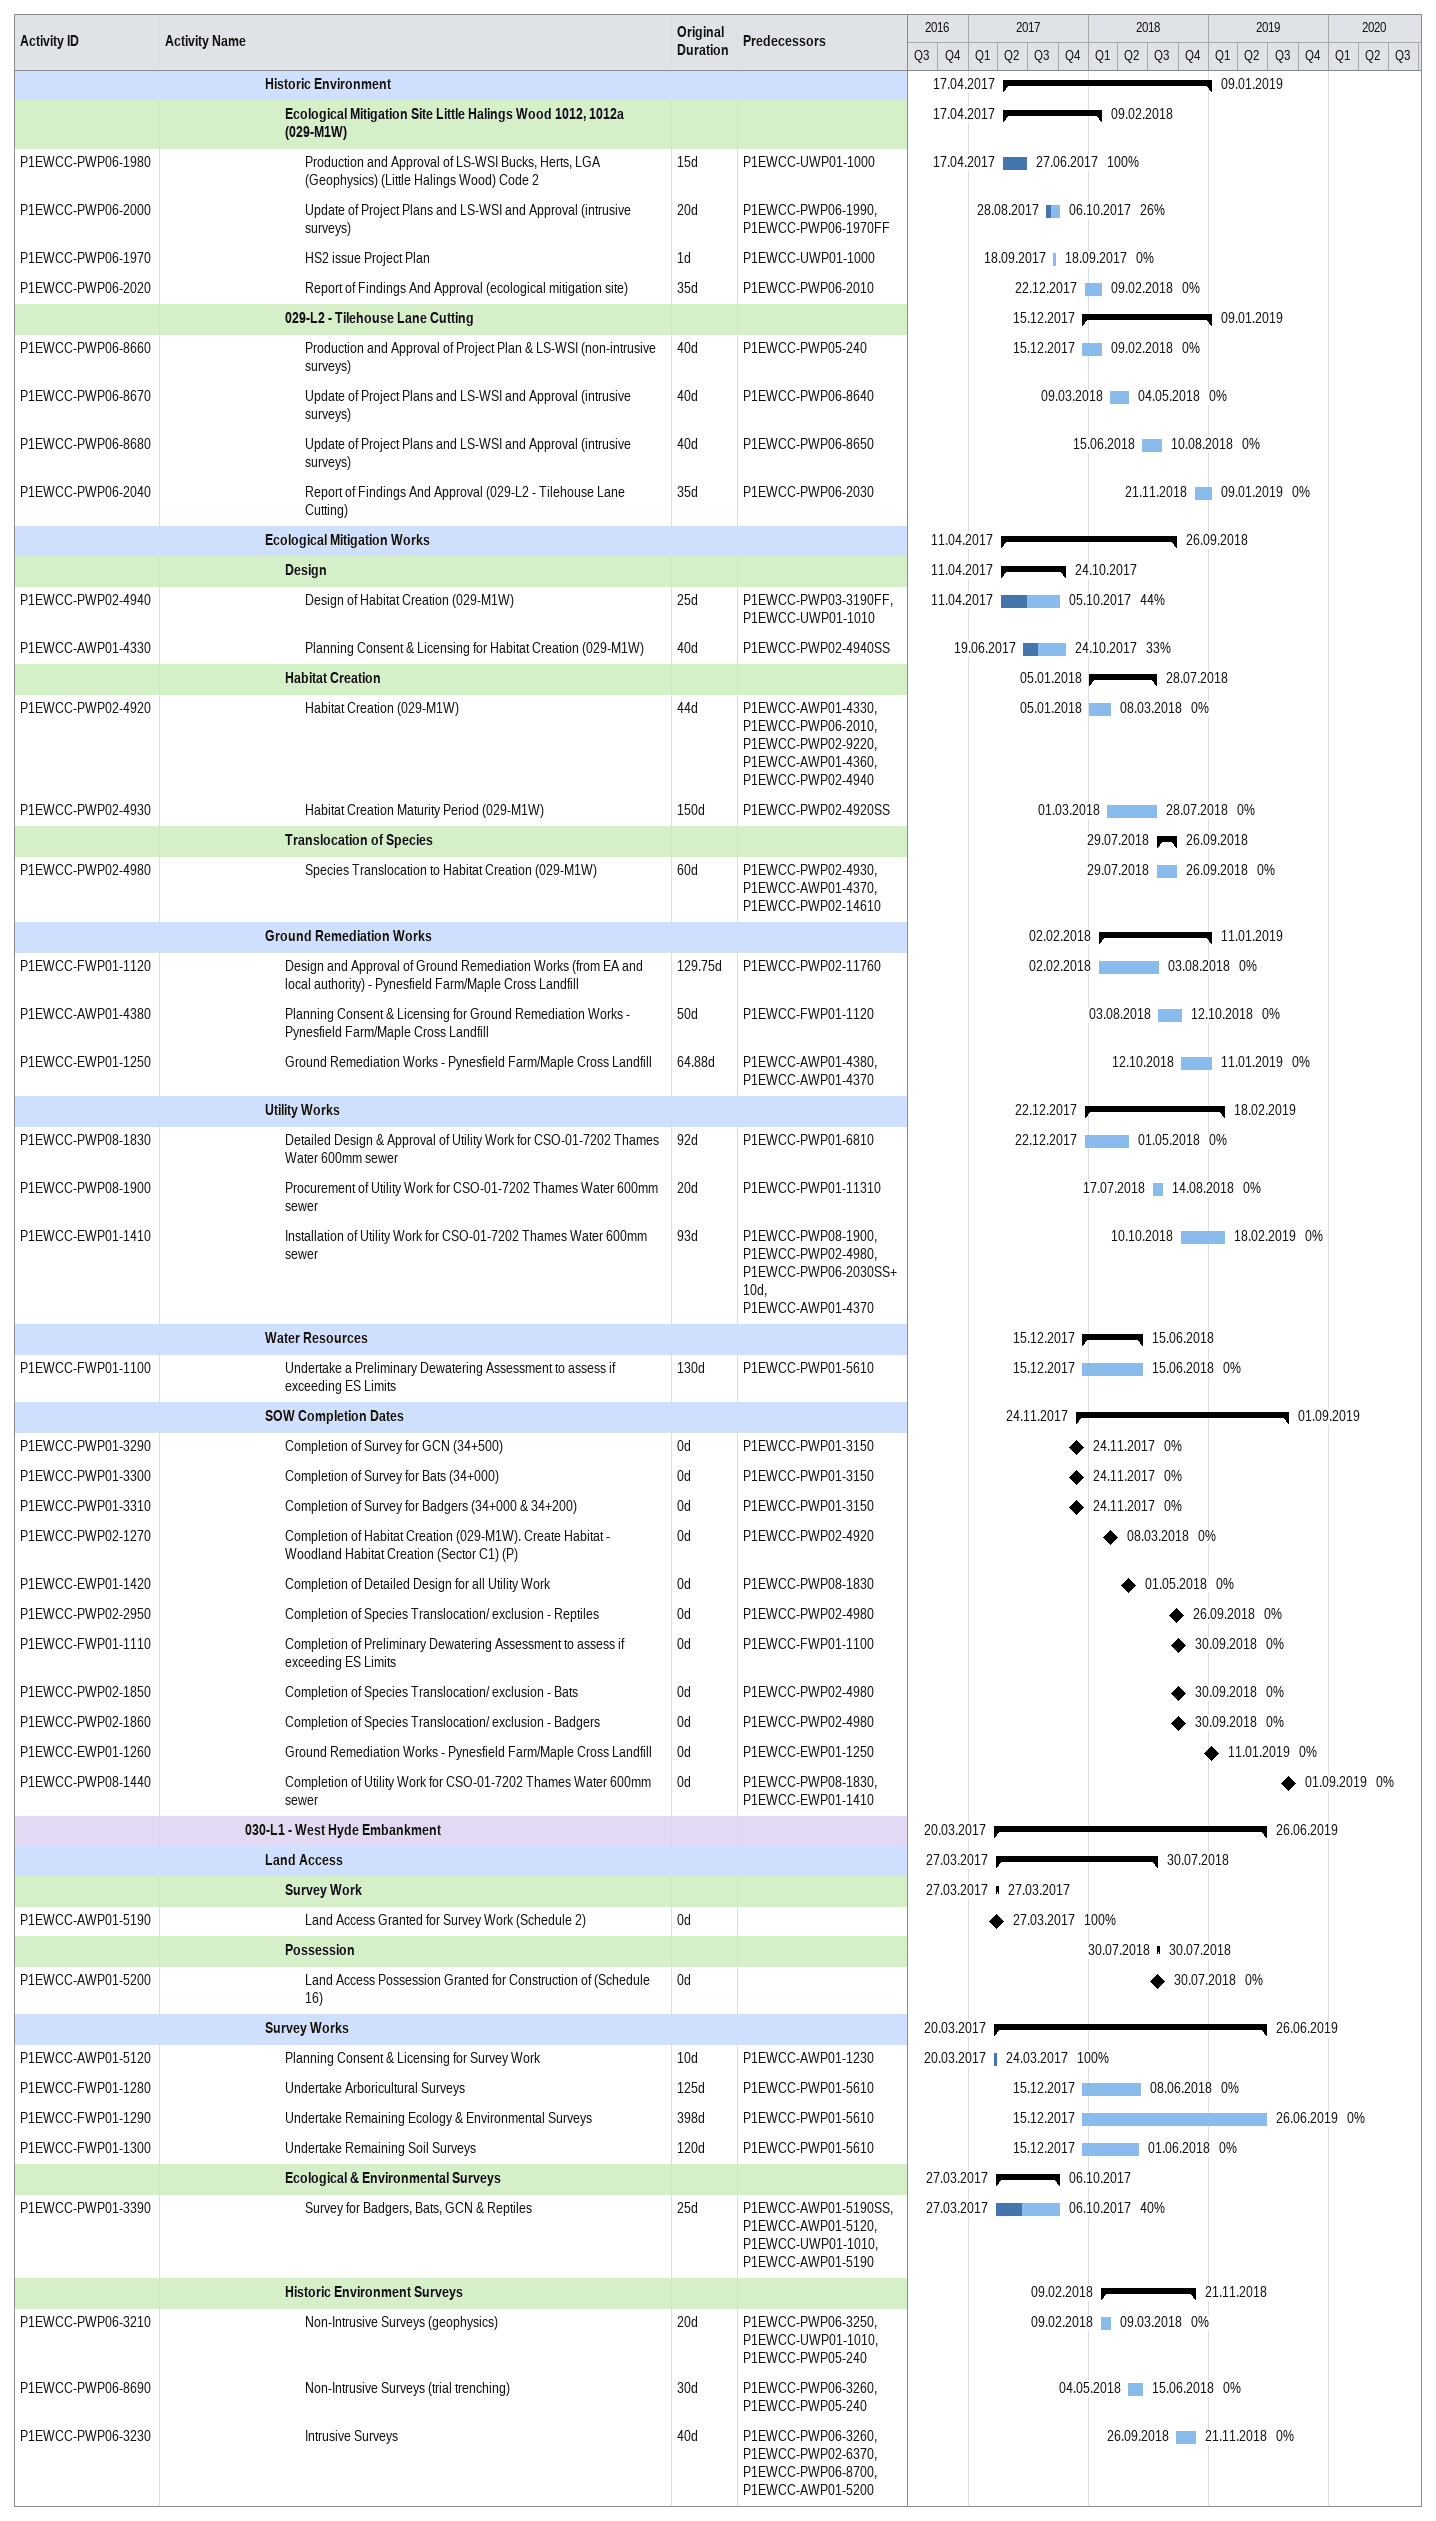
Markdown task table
| ID | Level | Task | Original duration | Start | Finish | Predecessors | % complete |
|---|---|---|---|---|---|---|---|
|  | 6 | **Historic Environment** |  | 2017-04-17 | 2019-01-09 |  |  |
|  | 7 | **Ecological Mitigation Site Little Halings Wood 1012, 1012a (029-M1W)** |  | 2017-04-17 | 2018-02-09 |  |  |
| P1EWCC-PWP06-1980 | 8 | Production and Approval of LS-WSI Bucks, Herts, LGA (Geophysics) (Little Halings Wood) Code 2 | 15d | 2017-04-17 | 2017-06-27 | P1EWCC-UWP01-1000 | 100 |
| P1EWCC-PWP06-2000 | 8 | Update of Project Plans and LS-WSI and Approval (intrusive surveys) | 20d | 2017-08-28 | 2017-10-06 | P1EWCC-PWP06-1990, P1EWCC-PWP06-1970FF | 26 |
| P1EWCC-PWP06-1970 | 8 | HS2 issue Project Plan | 1d | 2017-09-18 | 2017-09-18 | P1EWCC-UWP01-1000 | 0 |
| P1EWCC-PWP06-2020 | 8 | Report of Findings And Approval (ecological mitigation site) | 35d | 2017-12-22 | 2018-02-09 | P1EWCC-PWP06-2010 | 0 |
|  | 7 | **029-L2 - Tilehouse Lane Cutting** |  | 2017-12-15 | 2019-01-09 |  |  |
| P1EWCC-PWP06-8660 | 8 | Production and Approval of Project Plan & LS-WSI (non-intrusive surveys) | 40d | 2017-12-15 | 2018-02-09 | P1EWCC-PWP05-240 | 0 |
| P1EWCC-PWP06-8670 | 8 | Update of Project Plans and LS-WSI and Approval (intrusive surveys) | 40d | 2018-03-09 | 2018-05-04 | P1EWCC-PWP06-8640 | 0 |
| P1EWCC-PWP06-8680 | 8 | Update of Project Plans and LS-WSI and Approval (intrusive surveys) | 40d | 2018-06-15 | 2018-08-10 | P1EWCC-PWP06-8650 | 0 |
| P1EWCC-PWP06-2040 | 8 | Report of Findings And Approval (029-L2 - Tilehouse Lane Cutting) | 35d | 2018-11-21 | 2019-01-09 | P1EWCC-PWP06-2030 | 0 |
|  | 6 | **Ecological Mitigation Works** |  | 2017-04-11 | 2018-09-26 |  |  |
|  | 7 | **Design** |  | 2017-04-11 | 2017-10-24 |  |  |
| P1EWCC-PWP02-4940 | 8 | Design of Habitat Creation (029-M1W) | 25d | 2017-04-11 | 2017-10-05 | P1EWCC-PWP03-3190FF, P1EWCC-UWP01-1010 | 44 |
| P1EWCC-AWP01-4330 | 8 | Planning Consent & Licensing for Habitat Creation (029-M1W) | 40d | 2017-06-19 | 2017-10-24 | P1EWCC-PWP02-4940SS | 33 |
|  | 7 | **Habitat Creation** |  | 2018-01-05 | 2018-07-28 |  |  |
| P1EWCC-PWP02-4920 | 8 | Habitat Creation (029-M1W) | 44d | 2018-01-05 | 2018-03-08 | P1EWCC-AWP01-4330, P1EWCC-PWP06-2010, P1EWCC-PWP02-9220, P1EWCC-AWP01-4360, P1EWCC-PWP02-4940 | 0 |
| P1EWCC-PWP02-4930 | 8 | Habitat Creation Maturity Period (029-M1W) | 150d | 2018-03-01 | 2018-07-28 | P1EWCC-PWP02-4920SS | 0 |
|  | 7 | **Translocation of Species** |  | 2018-07-29 | 2018-09-26 |  |  |
| P1EWCC-PWP02-4980 | 8 | Species Translocation to Habitat Creation (029-M1W) | 60d | 2018-07-29 | 2018-09-26 | P1EWCC-PWP02-4930, P1EWCC-AWP01-4370, P1EWCC-PWP02-14610 | 0 |
|  | 6 | **Ground Remediation Works** |  | 2018-02-02 | 2019-01-11 |  |  |
| P1EWCC-FWP01-1120 | 7 | Design and Approval of Ground Remediation Works (from EA and local authority) - Pynesfield Farm/Maple Cross Landfill | 129.75d | 2018-02-02 | 2018-08-03 | P1EWCC-PWP02-11760 | 0 |
| P1EWCC-AWP01-4380 | 7 | Planning Consent & Licensing for Ground Remediation Works - Pynesfield Farm/Maple Cross Landfill | 50d | 2018-08-03 | 2018-10-12 | P1EWCC-FWP01-1120 | 0 |
| P1EWCC-EWP01-1250 | 7 | Ground Remediation Works - Pynesfield Farm/Maple Cross Landfill | 64.88d | 2018-10-12 | 2019-01-11 | P1EWCC-AWP01-4380, P1EWCC-AWP01-4370 | 0 |
|  | 6 | **Utility Works** |  | 2017-12-22 | 2019-02-18 |  |  |
| P1EWCC-PWP08-1830 | 7 | Detailed Design & Approval of Utility Work for CSO-01-7202 Thames Water 600mm sewer | 92d | 2017-12-22 | 2018-05-01 | P1EWCC-PWP01-6810 | 0 |
| P1EWCC-PWP08-1900 | 7 | Procurement of Utility Work for CSO-01-7202 Thames Water 600mm sewer | 20d | 2018-07-17 | 2018-08-14 | P1EWCC-PWP01-11310 | 0 |
| P1EWCC-EWP01-1410 | 7 | Installation of Utility Work for CSO-01-7202 Thames Water 600mm sewer | 93d | 2018-10-10 | 2019-02-18 | P1EWCC-PWP08-1900, P1EWCC-PWP02-4980, P1EWCC-PWP06-2030SS+10d, P1EWCC-AWP01-4370 | 0 |
|  | 6 | **Water Resources** |  | 2017-12-15 | 2018-06-15 |  |  |
| P1EWCC-FWP01-1100 | 7 | Undertake a Preliminary Dewatering Assessment to assess if exceeding ES Limits | 130d | 2017-12-15 | 2018-06-15 | P1EWCC-PWP01-5610 | 0 |
|  | 6 | **SOW Completion Dates** |  | 2017-11-24 | 2019-09-01 |  |  |
| P1EWCC-PWP01-3290 | 7 | Completion of Survey for GCN (34+500) | 0d | 2017-11-24 | 2017-11-24 | P1EWCC-PWP01-3150 | 0 |
| P1EWCC-PWP01-3300 | 7 | Completion of Survey for Bats (34+000) | 0d | 2017-11-24 | 2017-11-24 | P1EWCC-PWP01-3150 | 0 |
| P1EWCC-PWP01-3310 | 7 | Completion of Survey for Badgers (34+000 & 34+200) | 0d | 2017-11-24 | 2017-11-24 | P1EWCC-PWP01-3150 | 0 |
| P1EWCC-PWP02-1270 | 7 | Completion of Habitat Creation (029-M1W). Create Habitat - Woodland Habitat Creation (Sector C1) (P) | 0d | 2018-03-08 | 2018-03-08 | P1EWCC-PWP02-4920 | 0 |
| P1EWCC-EWP01-1420 | 7 | Completion of Detailed Design for all Utility Work | 0d | 2018-05-01 | 2018-05-01 | P1EWCC-PWP08-1830 | 0 |
| P1EWCC-PWP02-2950 | 7 | Completion of Species Translocation/ exclusion - Reptiles | 0d | 2018-09-26 | 2018-09-26 | P1EWCC-PWP02-4980 | 0 |
| P1EWCC-FWP01-1110 | 7 | Completion of Preliminary Dewatering Assessment to assess if exceeding ES Limits | 0d | 2018-09-30 | 2018-09-30 | P1EWCC-FWP01-1100 | 0 |
| P1EWCC-PWP02-1850 | 7 | Completion of Species Translocation/ exclusion - Bats | 0d | 2018-09-30 | 2018-09-30 | P1EWCC-PWP02-4980 | 0 |
| P1EWCC-PWP02-1860 | 7 | Completion of Species Translocation/ exclusion - Badgers | 0d | 2018-09-30 | 2018-09-30 | P1EWCC-PWP02-4980 | 0 |
| P1EWCC-EWP01-1260 | 7 | Ground Remediation Works - Pynesfield Farm/Maple Cross Landfill | 0d | 2019-01-11 | 2019-01-11 | P1EWCC-EWP01-1250 | 0 |
| P1EWCC-PWP08-1440 | 7 | Completion of Utility Work for CSO-01-7202 Thames Water 600mm sewer | 0d | 2019-09-01 | 2019-09-01 | P1EWCC-PWP08-1830, P1EWCC-EWP01-1410 | 0 |
|  | 5 | **030-L1 - West Hyde Embankment** |  | 2017-03-20 | 2019-06-26 |  |  |
|  | 6 | **Land Access** |  | 2017-03-27 | 2018-07-30 |  |  |
|  | 7 | **Survey Work** |  | 2017-03-27 | 2017-03-27 |  |  |
| P1EWCC-AWP01-5190 | 8 | Land Access Granted for Survey Work (Schedule 2) | 0d | 2017-03-27 | 2017-03-27 |  | 100 |
|  | 7 | **Possession** |  | 2018-07-30 | 2018-07-30 |  |  |
| P1EWCC-AWP01-5200 | 8 | Land Access Possession Granted for Construction of (Schedule 16) | 0d | 2018-07-30 | 2018-07-30 |  | 0 |
|  | 6 | **Survey Works** |  | 2017-03-20 | 2019-06-26 |  |  |
| P1EWCC-AWP01-5120 | 7 | Planning Consent & Licensing for Survey Work | 10d | 2017-03-20 | 2017-03-24 | P1EWCC-AWP01-1230 | 100 |
| P1EWCC-FWP01-1280 | 7 | Undertake Arboricultural Surveys | 125d | 2017-12-15 | 2018-06-08 | P1EWCC-PWP01-5610 | 0 |
| P1EWCC-FWP01-1290 | 7 | Undertake Remaining Ecology & Environmental Surveys | 398d | 2017-12-15 | 2019-06-26 | P1EWCC-PWP01-5610 | 0 |
| P1EWCC-FWP01-1300 | 7 | Undertake Remaining Soil Surveys | 120d | 2017-12-15 | 2018-06-01 | P1EWCC-PWP01-5610 | 0 |
|  | 7 | **Ecological & Environmental Surveys** |  | 2017-03-27 | 2017-10-06 |  |  |
| P1EWCC-PWP01-3390 | 8 | Survey for Badgers, Bats, GCN & Reptiles | 25d | 2017-03-27 | 2017-10-06 | P1EWCC-AWP01-5190SS, P1EWCC-AWP01-5120, P1EWCC-UWP01-1010, P1EWCC-AWP01-5190 | 40 |
|  | 7 | **Historic Environment Surveys** |  | 2018-02-09 | 2018-11-21 |  |  |
| P1EWCC-PWP06-3210 | 8 | Non-Intrusive Surveys (geophysics) | 20d | 2018-02-09 | 2018-03-09 | P1EWCC-PWP06-3250, P1EWCC-UWP01-1010, P1EWCC-PWP05-240 | 0 |
| P1EWCC-PWP06-8690 | 8 | Non-Intrusive Surveys (trial trenching) | 30d | 2018-05-04 | 2018-06-15 | P1EWCC-PWP06-3260, P1EWCC-PWP05-240 | 0 |
| P1EWCC-PWP06-3230 | 8 | Intrusive Surveys | 40d | 2018-09-26 | 2018-11-21 | P1EWCC-PWP06-3260, P1EWCC-PWP02-6370, P1EWCC-PWP06-8700, P1EWCC-AWP01-5200 | 0 |
